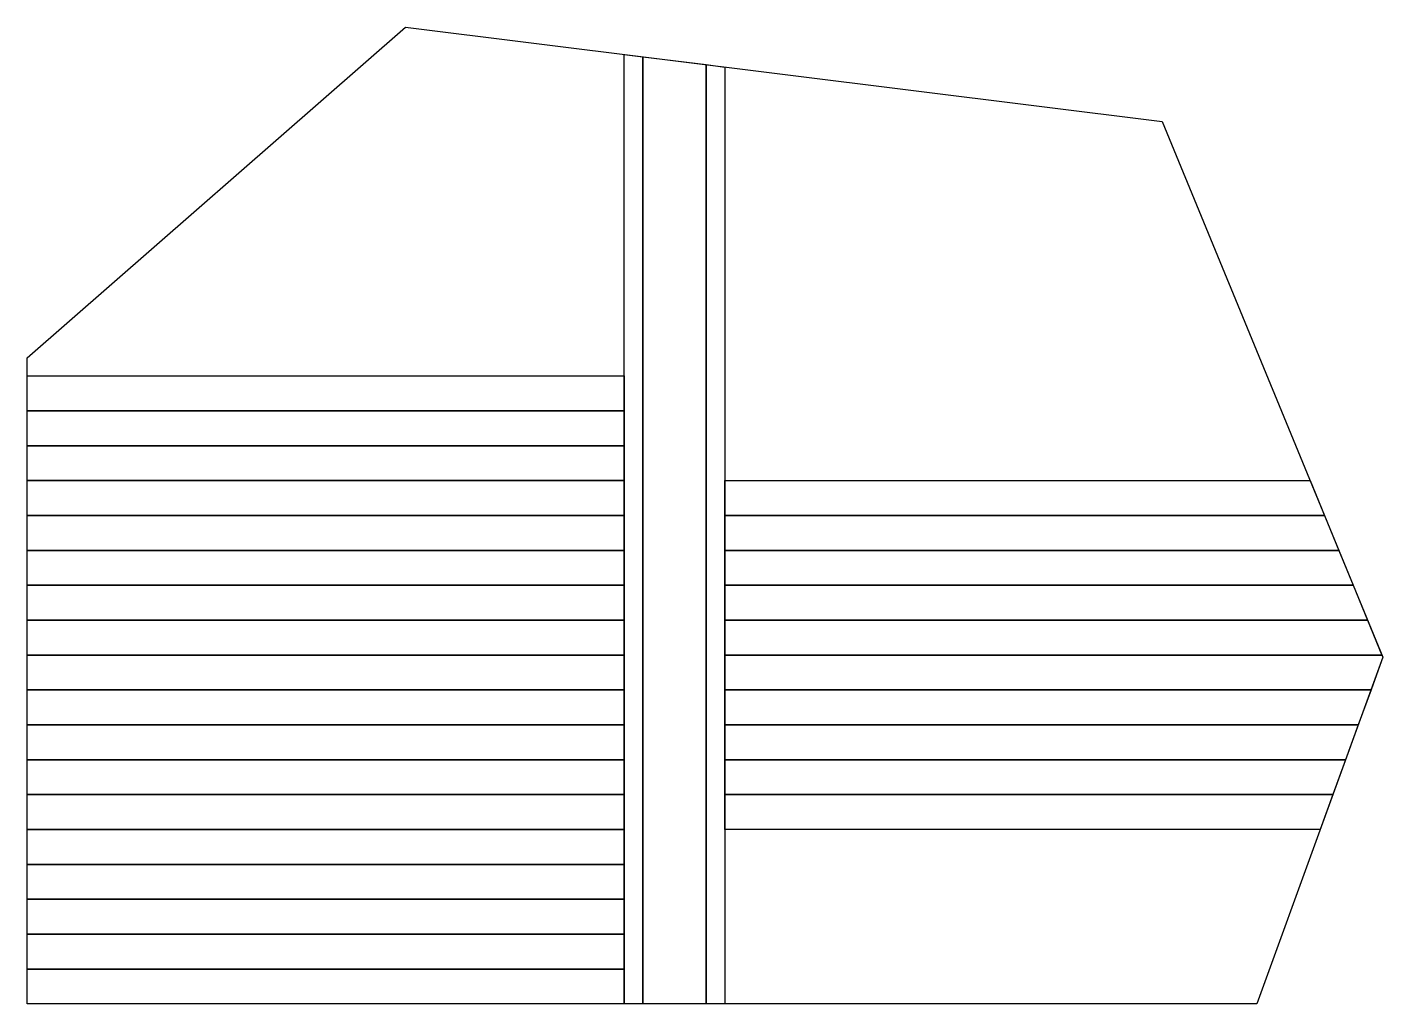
# Model space of a CAD drawing. Header units: metres. Extents: x 0 to 860, y 0 to 620.
import ezdxf

# ---------------------------------------------------------------- set-up
doc = ezdxf.new("R2010")
doc.units = ezdxf.units.M
for name, color, linetype in [('EASEMENTS', 5, 'Continuous'), ('LOT_LINES', 3, 'Continuous'), ('PARCEL', 7, 'Continuous'), ('ROAD', 1, 'Continuous')]:
    doc.layers.add(name, color=color, linetype=linetype)

msp = doc.modelspace()

# ---------------------------------------------------------------- linework, layer by layer
at = {"layer": 'EASEMENTS'}
for points in [[(390.67, 0), (378.67, 0), (378.67, 602.67), (390.67, 601.17)], [(442.67, 0), (430.67, 0), (430.67, 596.17), (442.67, 594.67)]]:
    msp.add_lwpolyline(points, close=True, dxfattribs=at)
at = {"layer": 'LOT_LINES'}
for points in [[(378.67, 376.43), (0, 376.43), (0, 398.57), (378.67, 398.57)], [(378.67, 354.29), (0, 354.29), (0, 376.43), (378.67, 376.43)], [(378.67, 332.14), (0, 332.14), (0, 354.29), (378.67, 354.29)], [(378.67, 310), (0, 310), (0, 332.14), (378.67, 332.14)], [(822.94, 310), (442.67, 310), (442.67, 332.14), (813.82, 332.14)], [(378.67, 287.86), (0, 287.86), (0, 310), (378.67, 310)], [(832.06, 287.86), (442.67, 287.86), (442.67, 310), (822.94, 310)], [(378.67, 265.71), (0, 265.71), (0, 287.86), (378.67, 287.86)], [(841.18, 265.71), (442.67, 265.71), (442.67, 287.86), (832.06, 287.86)], [(378.67, 243.57), (0, 243.57), (0, 265.71), (378.67, 265.71)], [(850.29, 243.57), (442.67, 243.57), (442.67, 265.71), (841.18, 265.71)], [(378.67, 221.43), (0, 221.43), (0, 243.57), (378.67, 243.57)], [(859.41, 221.43), (442.67, 221.43), (442.67, 243.57), (850.29, 243.57)], [(378.67, 199.29), (0, 199.29), (0, 221.43), (378.67, 221.43)], [(860, 220), (852.47, 199.29), (442.67, 199.29), (442.67, 221.43), (859.41, 221.43)], [(378.67, 177.14), (0, 177.14), (0, 199.29), (378.67, 199.29)], [(844.42, 177.14), (442.67, 177.14), (442.67, 199.29), (852.47, 199.29)], [(378.67, 155), (0, 155), (0, 177.14), (378.67, 177.14)], [(836.36, 155), (442.67, 155), (442.67, 177.14), (844.42, 177.14)], [(378.67, 132.86), (0, 132.86), (0, 155), (378.67, 155)], [(828.31, 132.86), (442.67, 132.86), (442.67, 155), (836.36, 155)], [(378.67, 110.71), (0, 110.71), (0, 132.86), (378.67, 132.86)], [(820.26, 110.71), (442.67, 110.71), (442.67, 132.86), (828.31, 132.86)], [(378.67, 88.57), (0, 88.57), (0, 110.71), (378.67, 110.71)], [(378.67, 66.43), (0, 66.43), (0, 88.57), (378.67, 88.57)], [(378.67, 44.29), (0, 44.29), (0, 66.43), (378.67, 66.43)], [(378.67, 22.14), (0, 22.14), (0, 44.29), (378.67, 44.29)], [(378.67, 0), (0, 0), (0, 22.14), (378.67, 22.14)]]:
    msp.add_lwpolyline(points, close=True, dxfattribs=at)
at = {"layer": 'PARCEL'}
msp.add_lwpolyline([(0, 0), (0, 410), (240, 620), (720, 560), (860, 220), (780, 0)], close=True, dxfattribs=at)
at = {"layer": 'ROAD'}
msp.add_lwpolyline([(430.67, 0), (390.67, 0), (390.67, 601.17), (430.67, 596.17)], close=True, dxfattribs=at)

doc.saveas('drawing.dxf')
